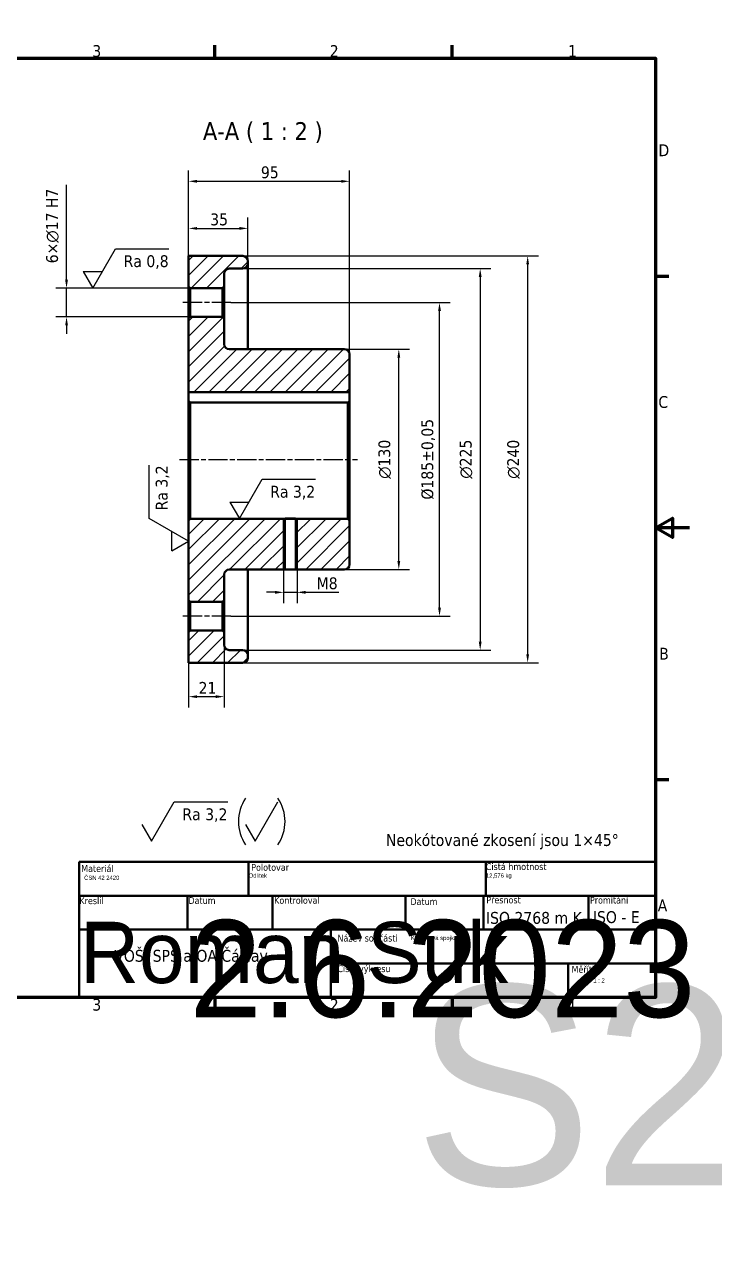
# Model space of a CAD drawing. Header units: millimetres. Extents: x 0 to 1486, y -126 to 594.
# Drawn here: x 448 to 855, y -126 to 594 of the extents above; entities that cross this region are included whole.
import ezdxf
from ezdxf.enums import TextEntityAlignment as Align

# ---------------------------------------------------------------- set-up
doc = ezdxf.new("R2018")
doc.units = ezdxf.units.MM
doc.header["$LTSCALE"] = 2
doc.linetypes.add('CHAIN', pattern=[0.3543, 0.2362, -0.0295, 0.0591, -0.0295])
for name, color, linetype, lineweight in [('Border (ISO)', 7, 'Continuous', 70), ('Centerline (ISO)', 7, 'Continuous', 25), ('Dimension (ISO)', 7, 'Continuous', 25), ('Hatch (ISO)', 7, 'Continuous', 18), ('Symbol (ISO)', 7, 'Continuous', 25), ('Title (ISO)', 7, 'Continuous', 50), ('Visible (ISO)', 7, 'Continuous', 50), ('Visible Narrow (ISO)', 7, 'Continuous', 35)]:
    doc.layers.add(name, color=color, linetype=linetype, lineweight=lineweight)
doc.styles.add('Label Text (ISO)', font='tahoma.ttf')
doc.styles.add('Note Text (ISO)', font='tahoma.ttf')
doc.styles.get("Standard").update_dxf_attribs({"font": 'tahoma.ttf'})
doc.styles.add('Text Style41', font='tahoma.ttf')
doc.dimstyles.new('Default (ISO)', dxfattribs={"dimscale": 2, "dimtxt": 3.5, "dimasz": 2.5, "dimexe": 3.175, "dimexo": 0, "dimgap": 0.762, "dimtad": 1, "dimdec": 3, "dimrnd": 1e-08, "dimtxsty": 'Note Text (ISO)', "dimcen": 0.09, "dimdle": 10, "dimclrd": 256, "dimclre": 256, "dimclrt": 256, "dimadec": 3, "dimazin": 2, "dimtfac": 1.001486, "dimtdec": 3, "dimtmove": 0, "dimatfit": 3, "dimfxl": 1, "dimtolj": 1, "dimlwd": -1, "dimlwe": -1, "dimarcsym": 0})
pattern_1 = [(45, (0, 0), (-4.49013, 4.49013), [])]

# ---------------------------------------------------------------- blocks, each defined once
blk = doc.blocks.new('Borders Výchozí rámeček')
at = {"layer": 'Border (ISO)'}
for p, q in [((70, 287), (70, 290.9)), ((140, 287), (140, 290.9)), ((280, 287), (280, 290.9)), ((350, 287), (350, 290.9)), ((10, 222.75), (6.1, 222.75)), ((410, 222.75), (413.9, 222.75)), ((10, 74.25), (6.1, 74.25)), ((410, 74.25), (413.9, 74.25)), ((70, 10), (70, 6.1)), ((140, 10), (140, 6.1)), ((280, 10), (280, 6.1)), ((350, 10), (350, 6.1))]:
    blk.add_line(p, q, dxfattribs=at)
at = {"layer": 'Border (ISO)', "flags": 128}
for points in [[(210, 297), (210, 287), (207.11, 292), (212.89, 292), (210, 287)], [(10, 10), (10, 287), (410, 287), (410, 10), (10, 10)], [(0, 148.5), (10, 148.5), (5, 151.39), (5, 145.61), (10, 148.5)], [(420, 148.5), (410, 148.5), (415, 151.39), (415, 145.61), (410, 148.5)], [(210, 0), (210, 10), (207.11, 5), (212.89, 5), (210, 10)]]:
    blk.add_lwpolyline(points, dxfattribs=at)
at = {"layer": 'Border (ISO)', "char_height": 3.5, "attachment_point": 7, "style": 'Note Text (ISO)'}
for s, insert in [('6', (33.88, 287.33)), ('5', (103.98, 287.33)), ('4', (173.78, 287.4)), ('3', (243.91, 287.33)), ('2', (313.94, 287.4)), ('1', (384.21, 287.4)), ('D', (6.57, 258.13)), ('D', (410.87, 258.13)), ('C', (6.56, 183.81)), ('C', (410.86, 183.81)), ('B', (6.78, 109.63)), ('B', (411.08, 109.63)), ('A', (6.36, 35.38)), ('A', (410.66, 35.38)), ('6', (33.88, 6.03)), ('5', (103.98, 6.03)), ('4', (173.78, 6.1)), ('3', (243.91, 6.03)), ('2', (313.94, 6.1)), ('1', (384.21, 6.1))]:
    blk.add_mtext(s, dxfattribs=dict(at, insert=insert))
blk = doc.blocks.new('Title Blocks S2')
at = {"layer": 'Title (ISO)'}
for p, q in [((100.84, 128.69), (100.84, 138.69)), ((100.84, 138.69), (270.84, 138.69)), ((150.84, 138.69), (150.84, 128.69)), ((220.84, 138.69), (220.84, 128.69)), ((270.84, 138.69), (270.84, 128.69)), ((270.84, 128.69), (100.84, 128.69)), ((100.84, 128.69), (100.84, 98.69)), ((132.84, 118.69), (132.84, 128.69)), ((157.84, 118.69), (157.84, 128.69)), ((197.07, 118.69), (197.07, 128.69)), ((220.07, 118.69), (220.07, 128.69)), ((251.07, 118.69), (251.07, 128.69)), ((270.84, 98.69), (270.84, 128.69)), ((100.84, 118.69), (270.84, 118.69)), ((175.07, 118.69), (175.07, 98.69)), ((270.84, 108.69), (175.07, 108.69)), ((245.07, 98.69), (245.07, 108.69)), ((100.84, 98.69), (270.84, 98.69))]:
    blk.add_line(p, q, dxfattribs=at)
at = {"layer": 'Title (ISO)', "style": 'Text Style41'}
for s, p in [('Kreslil', (100.94, 128.21)), ('Datum', (133.1, 128.27)), ('Kontroloval', (158.38, 128.32)), ('Datum', (198.56, 127.96))]:
    blk.add_text(s, height=2, dxfattribs=at).set_placement(p, align=Align.TOP_LEFT)
at = {"layer": 'Title (ISO)', "attachment_point": 1, "style": 'Note Text (ISO)'}
for s, insert, char_height in [('\\fTahoma|b0|i0;{\\H2.0000;Materiál}', (101.46, 137.7), 2), ('\\fTahoma|b0|i0;{\\H2.0000;Polotovar}', (151.61, 138.05), 2), ('\\fTahoma|b0|i0;{\\H2.0000;Čistá hmotnost}', (220.79, 138.27), 2), ('\\fTahoma|b0|i0;{\\H2.0000;Přesnost}', (220.94, 128.43), 2), ('\\fTahoma|b0|i0;{\\H2.0000;Promítání}', (251.51, 128.38), 2), ('\\fTahoma|b0|i0;ISO 2768 m K', (220.84, 123.9), 3.5), ('\\fTahoma|b0|i0;ISO - E', (252.37, 124.13), 3.5), ('\\fTahoma|b0|i0;{\\H2.0000;Název součásti}', (177.03, 117.17), 2), ('\\fTahoma|b0|i0;VOŠ, SPŠ a OA Čáslav', (111.22, 112.72), 3.5), ('\\fTahoma|b0|i0;{\\H2.0000;Číslo výkresu}', (177.02, 108.16), 2), ('\\fTahoma|b0|i0;{\\H2.0000;Měřítko}', (246.09, 107.95), 2)]:
    blk.add_mtext(s, dxfattribs=dict(at, insert=insert, char_height=char_height))
at = {"layer": 'Title (ISO)', "lineweight": 30, "flags": 104}
for tag, height, p in [('MATERIÁL', 3.5, (102.34, 134.6)), ('Polotovar', 3.5, (150.87, 135.24)), ('HMOTNOST\\P3;', 3.5, (220.84, 135.24)), ('POPIS', 5, (198.7, 116.85)), ('Počáteční_měřítko_pohledu', 3.5, (252.52, 104.32))]:
    blk.add_attdef(tag, text='', height=height, dxfattribs=at).set_placement(p, align=Align.TOP_LEFT)
for tag, p in [('AUTOR', (101.07, 121)), ('DATUM_VYTVOŘENÍ', (133.41, 121.52))]:
    blk.add_attdef(tag, text='', height=2.49, dxfattribs=at).set_placement(p, align=Align.BOTTOM_LEFT)
blk.add_attdef('ČÍSLO_SOUČÁSTI', text='', height=5, dxfattribs=at).set_placement((199.65, 102.28), align=Align.MIDDLE_CENTER)
blk = doc.blocks.new('*D8')
at = {"layer": 'Defpoints', "color": 0, "transparency": 16777216}
for p in [(576.61, 457.42), (576.61, 217.42), (744.61, 217.42)]:
    blk.add_point(p, dxfattribs=at)
at = {"layer": 'Dimension (ISO)', "transparency": 16777216}
for p, q in [((576.61, 457.42), (750.96, 457.42)), ((744.61, 452.42), (744.61, 222.42)), ((576.61, 217.42), (750.96, 217.42))]:
    blk.add_line(p, q, dxfattribs=at)
for points in [[(743.78, 452.42), (745.45, 452.42), (744.61, 457.42)], [(743.78, 222.42), (745.45, 222.42), (744.61, 217.42)]]:
    blk.add_solid(points, dxfattribs=at)
at = {"layer": 'Dimension (ISO)', "transparency": 16777216, "insert": (732.56, 325.95), "char_height": 7, "attachment_point": 1, "rotation": 90, "style": 'Note Text (ISO)'}
blk.add_mtext('\\A1;{\\fAIGDT|b0|i0;\\ln}\\fTahoma|b0|i0;{\\H7.0000;240}', dxfattribs=at)
blk = doc.blocks.new('*D9')
at = {"layer": 'Defpoints', "color": 0, "transparency": 16777216}
for p in [(565.61, 254.42), (544.61, 217.42), (565.61, 197.42)]:
    blk.add_point(p, dxfattribs=at)
at = {"layer": 'Dimension (ISO)', "transparency": 16777216}
for p, q in [((565.61, 254.42), (565.61, 191.07)), ((544.61, 217.42), (544.61, 191.07)), ((549.61, 197.42), (560.61, 197.42))]:
    blk.add_line(p, q, dxfattribs=at)
for points in [[(549.61, 198.25), (549.61, 196.59), (544.61, 197.42)], [(560.61, 198.25), (560.61, 196.59), (565.61, 197.42)]]:
    blk.add_solid(points, dxfattribs=at)
at = {"layer": 'Dimension (ISO)', "transparency": 16777216, "insert": (550.5, 206.09), "char_height": 7, "attachment_point": 1, "style": 'Note Text (ISO)'}
blk.add_mtext('\\A1;21', dxfattribs=at)
blk = doc.blocks.new('*D10')
at = {"layer": 'Defpoints', "color": 0, "transparency": 16777216}
for p in [(639.61, 501.45), (544.61, 457.42), (639.61, 337.42)]:
    blk.add_point(p, dxfattribs=at)
at = {"layer": 'Dimension (ISO)', "transparency": 16777216}
for p, q in [((544.61, 457.42), (544.61, 507.8)), ((639.61, 337.42), (639.61, 507.8)), ((549.61, 501.45), (634.61, 501.45))]:
    blk.add_line(p, q, dxfattribs=at)
for points in [[(549.61, 502.28), (549.61, 500.61), (544.61, 501.45)], [(634.61, 502.28), (634.61, 500.61), (639.61, 501.45)]]:
    blk.add_solid(points, dxfattribs=at)
at = {"layer": 'Dimension (ISO)', "transparency": 16777216, "insert": (587.27, 510.26), "char_height": 7, "attachment_point": 1, "style": 'Note Text (ISO)'}
blk.add_mtext('\\A1;95', dxfattribs=at)
blk = doc.blocks.new('*D11')
at = {"layer": 'Defpoints', "color": 0, "transparency": 16777216}
for p in [(472.61, 438.42), (545.61, 438.42), (545.61, 421.42)]:
    blk.add_point(p, dxfattribs=at)
at = {"layer": 'Dimension (ISO)', "transparency": 16777216}
for p, q in [((472.61, 443.42), (472.61, 499.46)), ((545.61, 438.42), (466.26, 438.42)), ((472.61, 421.42), (472.61, 438.42)), ((545.61, 421.42), (466.26, 421.42)), ((472.61, 416.42), (472.61, 411.42))]:
    blk.add_line(p, q, dxfattribs=at)
for points in [[(471.78, 443.42), (473.45, 443.42), (472.61, 438.42)], [(471.78, 416.42), (473.45, 416.42), (472.61, 421.42)]]:
    blk.add_solid(points, dxfattribs=at)
at = {"layer": 'Dimension (ISO)', "transparency": 16777216, "insert": (460.56, 453.08), "char_height": 7, "attachment_point": 1, "rotation": 90, "style": 'Note Text (ISO)'}
blk.add_mtext('\\A1;\\fTahoma|b0|i0;{\\H7.0000;6×{\\fAIGDT|b0|i0;\\ln}}\\fTahoma|b0|i0;{\\H7.0000;17 H7}', dxfattribs=at)
blk = doc.blocks.new('*D12')
at = {"layer": 'Defpoints', "color": 0, "transparency": 16777216}
for p in [(569.61, 429.92), (692.61, 429.92), (569.61, 244.92)]:
    blk.add_point(p, dxfattribs=at)
at = {"layer": 'Dimension (ISO)', "transparency": 16777216}
for p, q in [((569.61, 429.92), (698.96, 429.92)), ((692.61, 249.92), (692.61, 424.92)), ((569.61, 244.92), (698.96, 244.92))]:
    blk.add_line(p, q, dxfattribs=at)
for points in [[(691.78, 424.92), (693.45, 424.92), (692.61, 429.92)], [(691.78, 249.92), (693.45, 249.92), (692.61, 244.92)]]:
    blk.add_solid(points, dxfattribs=at)
at = {"layer": 'Dimension (ISO)', "transparency": 16777216, "insert": (681.92, 313.67), "char_height": 7, "attachment_point": 1, "rotation": 90, "style": 'Note Text (ISO)'}
blk.add_mtext('\\A1;\\fTahoma|b0|i0;{\\H7.0000;Ø185{\\H7.0104;±0,05}}', dxfattribs=at)
blk = doc.blocks.new('Surface Texture Identifier1')
at = {"layer": 'Symbol (ISO)'}
for p, q in [((287.27, 151.22), (293.98, 162.84)), ((293.98, 162.84), (309.75, 162.84)), ((284.44, 156.12), (287.27, 151.22)), ((284.44, 156.12), (290.1, 156.12))]:
    blk.add_line(p, q, dxfattribs=at)
at = {"layer": 'Symbol (ISO)', "insert": (296.37, 156.86), "char_height": 3.5, "attachment_point": 7, "style": 'Note Text (ISO)'}
blk.add_mtext('Ra 3,2', dxfattribs=at)
blk = doc.blocks.new('Surface Texture Identifier2')
at = {"layer": 'Symbol (ISO)'}
for p, q in [((261.38, 56.07), (268.09, 67.69)), ((268.09, 67.69), (283.86, 67.69)), ((291.96, 56.07), (298.67, 67.69)), ((258.55, 60.97), (261.38, 56.07)), ((289.13, 60.97), (291.96, 56.07))]:
    blk.add_line(p, q, dxfattribs=at)
for centre, start, end in [((299.29, 61.88), 145.9664, 214.0336), ((288.51, 61.88), 325.9664, 34.0336)]:
    blk.add_arc(centre, 12.26, start, end, dxfattribs=at)
at = {"layer": 'Symbol (ISO)', "insert": (270.48, 61.71), "char_height": 3.5, "attachment_point": 7, "style": 'Note Text (ISO)'}
blk.add_mtext('Ra 3,2', dxfattribs=at)
blk = doc.blocks.new('Surface Texture Identifier4')
at = {"layer": 'Symbol (ISO)'}
for p, q in [((260.67, 151.27), (260.67, 167.04)), ((272.3, 144.56), (260.67, 151.27)), ((267.4, 141.73), (267.4, 147.39)), ((267.4, 141.73), (272.3, 144.56))]:
    blk.add_line(p, q, dxfattribs=at)
at = {"layer": 'Symbol (ISO)', "insert": (266.66, 153.66), "char_height": 3.5, "attachment_point": 7, "rotation": 90, "style": 'Note Text (ISO)'}
blk.add_mtext('Ra 3,2', dxfattribs=at)
blk = doc.blocks.new('*D21')
at = {"layer": 'Defpoints', "color": 0, "transparency": 16777216}
for p in [(636.61, 402.42), (668.61, 402.42), (636.61, 272.42)]:
    blk.add_point(p, dxfattribs=at)
at = {"layer": 'Dimension (ISO)', "transparency": 16777216}
for p, q in [((636.61, 402.42), (674.96, 402.42)), ((668.61, 277.42), (668.61, 397.42)), ((636.61, 272.42), (674.96, 272.42))]:
    blk.add_line(p, q, dxfattribs=at)
for points in [[(667.78, 397.42), (669.45, 397.42), (668.61, 402.42)], [(667.78, 277.42), (669.45, 277.42), (668.61, 272.42)]]:
    blk.add_solid(points, dxfattribs=at)
at = {"layer": 'Dimension (ISO)', "transparency": 16777216, "insert": (656.56, 325.95), "char_height": 7, "attachment_point": 1, "rotation": 90, "style": 'Note Text (ISO)'}
blk.add_mtext('\\A1;{\\fAIGDT|b0|i0;\\ln}\\fTahoma|b0|i0;{\\H7.0000;130}', dxfattribs=at)
blk = doc.blocks.new('*D22')
at = {"layer": 'Defpoints', "color": 0, "transparency": 16777216}
for p in [(576.61, 449.92), (576.61, 224.92), (716.61, 224.92)]:
    blk.add_point(p, dxfattribs=at)
at = {"layer": 'Dimension (ISO)', "transparency": 16777216}
for p, q in [((576.61, 449.92), (722.96, 449.92)), ((716.61, 444.92), (716.61, 229.92)), ((576.61, 224.92), (722.96, 224.92))]:
    blk.add_line(p, q, dxfattribs=at)
for points in [[(715.78, 444.92), (717.45, 444.92), (716.61, 449.92)], [(715.78, 229.92), (717.45, 229.92), (716.61, 224.92)]]:
    blk.add_solid(points, dxfattribs=at)
at = {"layer": 'Dimension (ISO)', "transparency": 16777216, "insert": (704.56, 326.01), "char_height": 7, "attachment_point": 1, "rotation": 90, "style": 'Note Text (ISO)'}
blk.add_mtext('\\A1;{\\fAIGDT|b0|i0;\\ln}\\fTahoma|b0|i0;{\\H7.0000;225}', dxfattribs=at)
blk = doc.blocks.new('*D23')
at = {"layer": 'Defpoints', "color": 0, "transparency": 16777216}
for p in [(579.61, 473.67), (544.61, 457.42), (579.61, 454.42)]:
    blk.add_point(p, dxfattribs=at)
at = {"layer": 'Dimension (ISO)', "transparency": 16777216}
for p, q in [((544.61, 457.42), (544.61, 480.02)), ((579.61, 454.42), (579.61, 480.02)), ((549.61, 473.67), (574.61, 473.67))]:
    blk.add_line(p, q, dxfattribs=at)
for points in [[(549.61, 474.5), (549.61, 472.84), (544.61, 473.67)], [(574.61, 474.5), (574.61, 472.84), (579.61, 473.67)]]:
    blk.add_solid(points, dxfattribs=at)
at = {"layer": 'Dimension (ISO)', "transparency": 16777216, "insert": (557.34, 482.48), "char_height": 7, "attachment_point": 1, "style": 'Note Text (ISO)'}
blk.add_mtext('\\A1;35', dxfattribs=at)
blk = doc.blocks.new('Surface Texture Identifier6')
at = {"layer": 'Symbol (ISO)'}
for p, q in [((244.04, 219.22), (250.75, 230.84)), ((250.75, 230.84), (266.52, 230.84)), ((241.22, 224.12), (244.04, 219.22)), ((241.22, 224.12), (246.87, 224.12))]:
    blk.add_line(p, q, dxfattribs=at)
at = {"layer": 'Symbol (ISO)', "insert": (253.14, 224.86), "char_height": 3.5, "attachment_point": 7, "style": 'Note Text (ISO)'}
blk.add_mtext('Ra 0,8', dxfattribs=at)
blk = doc.blocks.new('*D25')
at = {"layer": 'Defpoints', "color": 0, "transparency": 16777216}
for p in [(600.61, 272.42), (608.61, 272.42), (608.61, 258.97)]:
    blk.add_point(p, dxfattribs=at)
at = {"layer": 'Dimension (ISO)', "transparency": 16777216}
for p, q in [((600.61, 272.42), (600.61, 252.62)), ((608.61, 272.42), (608.61, 252.62)), ((595.61, 258.97), (590.61, 258.97)), ((600.61, 258.97), (608.61, 258.97)), ((613.61, 258.97), (633.28, 258.97))]:
    blk.add_line(p, q, dxfattribs=at)
for points in [[(595.61, 259.8), (595.61, 258.13), (600.61, 258.97)], [(613.61, 259.8), (613.61, 258.13), (608.61, 258.97)]]:
    blk.add_solid(points, dxfattribs=at)
at = {"layer": 'Dimension (ISO)', "transparency": 16777216, "insert": (620.14, 267.81), "char_height": 7, "attachment_point": 1, "style": 'Note Text (ISO)'}
blk.add_mtext('\\A1;\\fTahoma|b0|i0;{\\H7.0000;M8}', dxfattribs=at)

msp = doc.modelspace()

# ---------------------------------------------------------------- hatches: boundary and pattern name
at = {"layer": 'Hatch (ISO)'}
h = msp.add_hatch(dxfattribs=at)
h.set_pattern_fill('ANSI31', color=256, scale=50.8, style=0)
h.set_pattern_definition(pattern_1)
edge = h.paths.add_edge_path()
edge.add_ellipse((576.6137, 454.4191), major_axis=(0, 3), ratio=1, start_angle=270, end_angle=360)
edge.add_line((576.6137, 457.4191), (544.6137, 457.4191))
edge.add_line((544.6137, 457.4191), (544.6137, 439.4191))
edge.add_line((544.6137, 439.4191), (545.6137, 438.4191))
edge.add_line((545.6137, 438.4191), (564.6137, 438.4191))
edge.add_line((564.6137, 438.4191), (565.6137, 439.4191))
edge.add_line((565.6137, 439.4191), (565.6137, 446.9191))
edge.add_ellipse((568.6137, 446.9191), major_axis=(0, 3), ratio=1, start_angle=0, end_angle=90, ccw=False)
edge.add_line((568.6137, 449.9191), (576.6137, 449.9191))
edge.add_ellipse((576.6137, 452.9191), major_axis=(3, 0), ratio=1, start_angle=270, end_angle=360)
edge.add_line((579.6137, 452.9191), (579.6137, 454.4191))
h = msp.add_hatch(dxfattribs=at)
h.set_pattern_fill('ANSI31', color=256, scale=50.8, style=0)
h.set_pattern_definition(pattern_1)
edge = h.paths.add_edge_path()
edge.add_ellipse((636.6137, 399.4191), major_axis=(0, 3), ratio=1, start_angle=270, end_angle=360)
edge.add_line((636.6137, 402.4191), (568.6137, 402.4191))
edge.add_ellipse((568.6137, 405.4191), major_axis=(-3, 0), ratio=1, start_angle=0, end_angle=90, ccw=False)
edge.add_line((565.6137, 405.4191), (565.6137, 420.4191))
edge.add_line((565.6137, 420.4191), (564.6137, 421.4191))
edge.add_line((564.6137, 421.4191), (545.6137, 421.4191))
edge.add_line((545.6137, 421.4191), (544.6137, 420.4191))
edge.add_line((544.6137, 420.4191), (544.6137, 377.0191))
edge.add_line((544.6137, 377.0191), (639.6137, 377.0191))
edge.add_line((639.6137, 377.0191), (639.6137, 399.4191))
h = msp.add_hatch(dxfattribs=at)
h.set_pattern_fill('ANSI31', color=256, scale=50.8, style=0)
h.set_pattern_definition(pattern_1)
edge = h.paths.add_edge_path()
edge.add_line((544.6137, 301.4191), (544.6137, 254.4191))
edge.add_line((544.6137, 254.4191), (545.6137, 253.4191))
edge.add_line((545.6137, 253.4191), (564.6137, 253.4191))
edge.add_line((564.6137, 253.4191), (565.6137, 254.4191))
edge.add_line((565.6137, 254.4191), (565.6137, 269.4191))
edge.add_ellipse((568.6137, 269.4191), major_axis=(0, 3), ratio=1, start_angle=0, end_angle=90, ccw=False)
edge.add_line((568.6137, 272.4191), (601.2902, 272.4191))
edge.add_line((601.2902, 272.4191), (601.2902, 302.4191))
edge.add_line((601.2902, 302.4191), (545.6137, 302.4191))
edge.add_line((545.6137, 302.4191), (544.6137, 301.4191))
h = msp.add_hatch(dxfattribs=at)
h.set_pattern_fill('ANSI31', color=256, scale=50.8, style=0)
h.set_pattern_definition(pattern_1)
edge = h.paths.add_edge_path()
edge.add_ellipse((636.6137, 275.4191), major_axis=(3, 0), ratio=1, start_angle=270, end_angle=360)
edge.add_line((639.6137, 275.4191), (639.6137, 301.4191))
edge.add_line((639.6137, 301.4191), (638.6137, 302.4191))
edge.add_line((638.6137, 302.4191), (607.9372, 302.4191))
edge.add_line((607.9372, 302.4191), (607.9372, 272.4191))
edge.add_line((607.9372, 272.4191), (636.6137, 272.4191))
h = msp.add_hatch(dxfattribs=at)
h.set_pattern_fill('ANSI31', color=256, scale=50.8, style=0)
h.set_pattern_definition(pattern_1)
edge = h.paths.add_edge_path()
edge.add_ellipse((576.6137, 220.4191), major_axis=(3, 0), ratio=1, start_angle=270, end_angle=360)
edge.add_line((579.6137, 220.4191), (579.6137, 221.9191))
edge.add_ellipse((576.6137, 221.9191), major_axis=(0, 3), ratio=1, start_angle=270, end_angle=360)
edge.add_line((576.6137, 224.9191), (568.6137, 224.9191))
edge.add_ellipse((568.6137, 227.9191), major_axis=(-3, 0), ratio=1, start_angle=0, end_angle=90, ccw=False)
edge.add_line((565.6137, 227.9191), (565.6137, 235.4191))
edge.add_line((565.6137, 235.4191), (564.6137, 236.4191))
edge.add_line((564.6137, 236.4191), (545.6137, 236.4191))
edge.add_line((545.6137, 236.4191), (544.6137, 235.4191))
edge.add_line((544.6137, 235.4191), (544.6137, 217.4191))
edge.add_line((544.6137, 217.4191), (576.6137, 217.4191))

# ---------------------------------------------------------------- linework, layer by layer
at = {"layer": 'Centerline (ISO)', "linetype": 'CHAIN', "ltscale": 23.990969}
for p, q in [((569.6137, 429.9191), (540.6137, 429.9191)), ((539.2557, 337.4191), (644.3222, 337.4191)), ((569.6137, 244.9191), (540.6137, 244.9191))]:
    msp.add_line(p, q, dxfattribs=at)
at = {"layer": 'Visible (ISO)'}
for p, q in [((576.6137, 457.4191), (544.6137, 457.4191)), ((544.6137, 457.4191), (544.6137, 439.4191)), ((579.6137, 452.9191), (579.6137, 454.4191)), ((565.6137, 439.4191), (565.6137, 446.9191)), ((568.6137, 449.9191), (576.6137, 449.9191)), ((579.6137, 402.4191), (579.6137, 452.9191)), ((544.6137, 439.4191), (545.6137, 438.4191)), ((544.6137, 439.4191), (544.6137, 420.4191)), ((545.6137, 438.4191), (564.6137, 438.4191)), ((545.6137, 421.4191), (545.6137, 438.4191)), ((564.6137, 438.4191), (565.6137, 439.4191)), ((564.6137, 438.4191), (564.6137, 421.4191)), ((565.6137, 420.4191), (565.6137, 439.4191)), ((545.6137, 421.4191), (544.6137, 420.4191)), ((544.6137, 420.4191), (544.6137, 377.0191)), ((564.6137, 421.4191), (545.6137, 421.4191)), ((565.6137, 420.4191), (564.6137, 421.4191)), ((565.6137, 405.4191), (565.6137, 420.4191)), ((636.6137, 402.4191), (568.6137, 402.4191)), ((639.6137, 377.0191), (639.6137, 399.4191)), ((544.6137, 377.0191), (639.6137, 377.0191)), ((544.6137, 372.0023), (544.6137, 377.0191)), ((639.6137, 377.0191), (639.6137, 372.0023)), ((544.6137, 372.0023), (544.6137, 301.4191)), ((545.6137, 302.4191), (545.6137, 370.9601)), ((638.6137, 370.9601), (545.6137, 370.9601)), ((638.6137, 370.9601), (638.6137, 302.4191)), ((639.6137, 301.4191), (639.6137, 372.0023)), ((545.6137, 302.4191), (544.6137, 301.4191)), ((544.6137, 301.4191), (544.6137, 254.4191)), ((601.2902, 302.4191), (545.6137, 302.4191)), ((600.6137, 302.4191), (608.6137, 302.4191)), ((601.2902, 272.4191), (601.2902, 302.4191)), ((601.2902, 302.4191), (607.9372, 302.4191)), ((638.6137, 302.4191), (607.9372, 302.4191)), ((607.9372, 302.4191), (607.9372, 272.4191)), ((639.6137, 301.4191), (638.6137, 302.4191)), ((639.6137, 275.4191), (639.6137, 301.4191)), ((565.6137, 254.4191), (565.6137, 269.4191)), ((568.6137, 272.4191), (601.2902, 272.4191)), ((579.6137, 221.9191), (579.6137, 272.4191)), ((607.9372, 272.4191), (636.6137, 272.4191)), ((544.6137, 254.4191), (545.6137, 253.4191)), ((544.6137, 254.4191), (544.6137, 235.4191)), ((545.6137, 253.4191), (564.6137, 253.4191)), ((545.6137, 236.4191), (545.6137, 253.4191)), ((564.6137, 253.4191), (565.6137, 254.4191)), ((564.6137, 253.4191), (564.6137, 236.4191)), ((565.6137, 235.4191), (565.6137, 254.4191)), ((545.6137, 236.4191), (544.6137, 235.4191)), ((544.6137, 235.4191), (544.6137, 217.4191)), ((564.6137, 236.4191), (545.6137, 236.4191)), ((565.6137, 235.4191), (564.6137, 236.4191)), ((565.6137, 227.9191), (565.6137, 235.4191)), ((576.6137, 224.9191), (568.6137, 224.9191)), ((544.6137, 217.4191), (576.6137, 217.4191)), ((579.6137, 220.4191), (579.6137, 221.9191))]:
    msp.add_line(p, q, dxfattribs=at)
for centre, start, end in [((576.6137, 454.4191), 0, 90), ((568.6137, 446.9191), 90, 180), ((576.6137, 452.9191), 270, 0), ((568.6137, 405.4191), 180, 270), ((636.6137, 399.4191), 0, 90), ((636.6137, 275.4191), 270, 0), ((568.6137, 269.4191), 90, 180), ((568.6137, 227.9191), 180, 270), ((576.6137, 221.9191), 0, 90), ((576.6137, 220.4191), 270, 0)]:
    msp.add_arc(centre, 3, start, end, dxfattribs=at)
for points, weights in [([(545.6137, 370.9601), (545.1213, 371.4739), (544.6137, 372.0023)], [1.02222222221, 1.01115900472, 1]), ([(639.6137, 372.0023), (639.106, 371.4739), (638.6137, 370.9601)], [1, 1.01115900472, 1.02222222222])]:
    msp.add_rational_spline(points, weights, degree=2, dxfattribs=at)
for points, knots in [([(601.2902, 302.4191), (601.2902, 302.4191), (601.382, 302.4269), (601.7436, 302.4542), (602.0131, 302.4732), (602.6144, 302.5075), (602.9848, 302.5251), (603.7844, 302.5496), (604.2137, 302.5562), (605.0136, 302.5562), (605.4429, 302.5496), (606.2426, 302.5251), (606.613, 302.5075), (607.2143, 302.4732), (607.4838, 302.4542), (607.8454, 302.4269), (607.9372, 302.4191), (607.9372, 302.4191)], [0.483932362, 0.483932362, 0.483932362, 0.483932362, 0.605911534, 0.605911534, 0.727890706, 0.727890706, 0.847877715, 0.847877715, 0.967864724, 0.967864724, 1.087851732, 1.087851732, 1.207838741, 1.207838741, 1.329817913, 1.329817913, 1.451797085, 1.451797085, 1.451797085, 1.451797085]), ([(607.9372, 272.4191), (607.9372, 272.4191), (607.8538, 272.4235), (607.5146, 272.4396), (607.2588, 272.4509), (606.6687, 272.4723), (606.295, 272.4836), (605.4762, 272.4997), (605.0311, 272.5041), (604.6137, 272.5041), (604.1963, 272.5041), (603.7511, 272.4997), (602.9323, 272.4836), (602.5587, 272.4723), (601.9686, 272.4509), (601.7128, 272.4396), (601.3736, 272.4235), (601.2902, 272.4191), (601.2902, 272.4191)], [1.5025829, 1.5025829, 1.5025829, 1.5025829, 1.62779813, 1.62779813, 1.75301336, 1.75301336, 1.87822862, 1.87822862, 2.00344387, 2.00344387, 2.00344387, 2.12865913, 2.12865913, 2.25387439, 2.25387439, 2.37908961, 2.37908961, 2.50430484, 2.50430484, 2.50430484, 2.50430484])]:
    msp.add_open_spline(points, degree=3, knots=knots, dxfattribs=at)
at = {"layer": 'Visible Narrow (ISO)'}
for p, q in [((600.6137, 302.4191), (600.6137, 272.4191)), ((608.6137, 272.4191), (608.6137, 302.4191))]:
    msp.add_line(p, q, dxfattribs=at)

# ---------------------------------------------------------------- block references
at = {"xscale": 2, "yscale": 2, "zscale": 2}
msp.add_blockref('Borders Výchozí rámeček', (0, 0), dxfattribs=at)
ref = msp.add_blockref('Title Blocks S2', (278.328, -177.3807), dxfattribs=dict(xscale=2, yscale=2, zscale=2))
lines = msp.add_mtext('S2spojkav3', dxfattribs={"layer": 'Title (ISO)', "insert": (677.6203, 27.186), "char_height": 118, "attachment_point": 1})
ref.add_attrib('ČÍSLO_SOUČÁSTI', '', (677.6203, 27.186), dxfattribs={"flags": 104}).embed_mtext(lines)
lines = msp.add_mtext('Roman Suk', dxfattribs={"layer": 'Title (ISO)', "insert": (480.4708, 64.6193), "char_height": 36.16855, "attachment_point": 1})
ref.add_attrib('AUTOR', '', (480.4708, 64.6193), dxfattribs={"flags": 104}).embed_mtext(lines)
lines = msp.add_mtext('2.6.2023', dxfattribs={"layer": 'Title (ISO)', "insert": (545.1575, 65.6567), "char_height": 57.33305, "attachment_point": 1})
ref.add_attrib('DATUM_VYTVOŘENÍ', '', (545.1575, 65.6567), dxfattribs={"flags": 104}).embed_mtext(lines)
lines = msp.add_mtext('ČSN 42 2420', dxfattribs={"layer": 'Title (ISO)', "insert": (483.0036, 91.8255), "char_height": 2.5, "attachment_point": 1})
ref.add_attrib('MATERIÁL', '', (483.0036, 91.8255), dxfattribs={"flags": 104}).embed_mtext(lines)
lines = msp.add_mtext('12,576 kg', dxfattribs={"layer": 'Title (ISO)', "insert": (720, 93.1005), "char_height": 2.5, "attachment_point": 1})
ref.add_attrib('HMOTNOST\\P3;', '', (720, 93.1005), dxfattribs={"flags": 104}).embed_mtext(lines)
lines = msp.add_mtext('Kotoučová spojka', dxfattribs={"layer": 'Title (ISO)', "insert": (675.7325, 56.3155), "char_height": 2.5, "attachment_point": 1})
ref.add_attrib('POPIS', '', (675.7325, 56.3155), dxfattribs={"flags": 104}).embed_mtext(lines)
lines = msp.add_mtext('1 : 2', dxfattribs={"layer": 'Title (ISO)', "insert": (783.3779, 31.2636), "char_height": 2.5, "attachment_point": 1})
ref.add_attrib('Počáteční_měřítko_pohledu', '', (783.3779, 31.2636), dxfattribs={"flags": 104}).embed_mtext(lines)
lines = msp.add_mtext('Odlitek', dxfattribs={"layer": 'Title (ISO)', "insert": (580.0711, 93.1005), "char_height": 2.5, "attachment_point": 1})
ref.add_attrib('Polotovar', '', (580.0711, 93.1005), dxfattribs={"flags": 104}).embed_mtext(lines)
at = {"layer": 'Symbol (ISO)', "xscale": 2, "yscale": 2, "zscale": 2}
for name in ['Surface Texture Identifier6', 'Surface Texture Identifier4', 'Surface Texture Identifier1', 'Surface Texture Identifier2']:
    msp.add_blockref(name, (0, 0), dxfattribs=at)

# ---------------------------------------------------------------- texts
at = {"layer": 'Symbol (ISO)', "insert": (553.0481, 523.9506), "char_height": 10.5, "attachment_point": 7, "style": 'Label Text (ISO)'}
msp.add_mtext('A-A ( 1 : 2 )', dxfattribs=at)
at = {"layer": 'Symbol (ISO)', "insert": (661.0077, 116.3379), "char_height": 7, "width": 140.595627, "attachment_point": 1, "line_spacing_factor": 1.714286, "style": 'Note Text (ISO)'}
msp.add_mtext('\\fTahoma|b0|i0;Neokótované zkosení jsou 1×45°\\P', dxfattribs=at)

# ---------------------------------------------------------------- dimensions: what is measured, and where the dimension line sits
at = {"layer": 'Dimension (ISO)'}
for base, p1, p2, picture, middle in [((639.6137, 501.4453), (544.6137, 457.4191), (639.6137, 337.4191), '*D10', (592.1137, 501.4453)), ((579.6137, 473.6691), (544.6137, 457.4191), (579.6137, 454.4191), '*D23', (562.1137, 473.6691)), ((565.6137, 197.4191), (544.6137, 217.4191), (565.6137, 254.4191), '*D9', (555.1137, 197.4191))]:
    dim = msp.add_linear_dim(base=base, p1=p1, p2=p2, angle=180, dimstyle='Default (ISO)', override={"dimgap": 0.762, "dimdec": 3, "dimtol": 0, "dimlim": 0, "dimtp": 0, "dimtm": 0, "dimtdec": 3, "dimtofl": 0, "dimatfit": 1}, dxfattribs=at)
    dim.commit()
    dim.dimension.update_dxf_attribs({"geometry": picture, "text_midpoint": middle, "dimtype": 160})
for base, p1, p2, angle, text, override, picture, middle in [((472.6137, 438.4191), (545.6137, 421.4191), (545.6137, 438.4191), 90, '\\fTahoma|b0|i0;{\\H7.0000;6×{\\fAIGDT|b0|i0;\\ln}}\\fTahoma|b0|i0;{\\H7.0000;<> H7}', {"dimdec": 3, "dimtp": 0, "dimtm": 0, "dimtdec": 3, "dimtofl": 1, "dimatfit": 1}, '*D11', (472.6137, 475.5087)), ((744.6137, 217.4191), (576.6137, 457.4191), (576.6137, 217.4191), 90, '{\\fAIGDT|b0|i0;\\ln}\\fTahoma|b0|i0;{\\H7.0000;<>}', {"dimgap": 0.762, "dimdec": 3, "dimtol": 0, "dimlim": 0, "dimtp": 0, "dimtm": 0, "dimtdec": 3, "dimtofl": 0, "dimatfit": 1}, '*D8', (744.6137, 337.4191)), ((716.6137, 224.9191), (576.6137, 449.9191), (576.6137, 224.9191), 270, '{\\fAIGDT|b0|i0;\\ln}\\fTahoma|b0|i0;{\\H7.0000;<>}', {"dimgap": 0.762, "dimdec": 3, "dimtol": 0, "dimlim": 0, "dimtp": 0, "dimtm": 0, "dimtdec": 3, "dimtofl": 0, "dimatfit": 1}, '*D22', (716.6137, 337.4191)), ((692.6137, 429.9191), (569.6137, 244.9191), (569.6137, 429.9191), 90, '\\fTahoma|b0|i0;{\\H7.0000;Ø<>}', {"dimgap": 0.762, "dimdec": 3, "dimtol": 1, "dimlim": 0, "dimtp": 0.05, "dimtm": 0.05, "dimtdec": 3, "dimtofl": 0, "dimatfit": 1}, '*D12', (692.6137, 337.4191)), ((668.6137, 402.4191), (636.6137, 272.4191), (636.6137, 402.4191), 270, '{\\fAIGDT|b0|i0;\\ln}\\fTahoma|b0|i0;{\\H7.0000;<>}', {"dimgap": 0.762, "dimdec": 3, "dimtol": 0, "dimlim": 0, "dimtp": 0, "dimtm": 0, "dimtdec": 3, "dimtofl": 0, "dimatfit": 1}, '*D21', (668.6137, 337.4191)), ((608.6137, 258.9667), (600.6137, 272.4191), (608.6137, 272.4191), 180, '\\fTahoma|b0|i0;{\\H7.0000;M<>}', {"dimgap": 0.762, "dimdec": 3, "dimtol": 0, "dimlim": 0, "dimtp": 0, "dimtm": 0, "dimtdec": 3, "dimtofl": 1, "dimatfit": 1}, '*D25', (625.9459, 258.9667))]:
    dim = msp.add_linear_dim(base=base, p1=p1, p2=p2, angle=angle, text=text, dimstyle='Default (ISO)', override=override, dxfattribs=at)
    dim.commit()
    dim.dimension.update_dxf_attribs({"geometry": picture, "text_midpoint": middle, "dimtype": 160})

doc.saveas('drawing.dxf')
